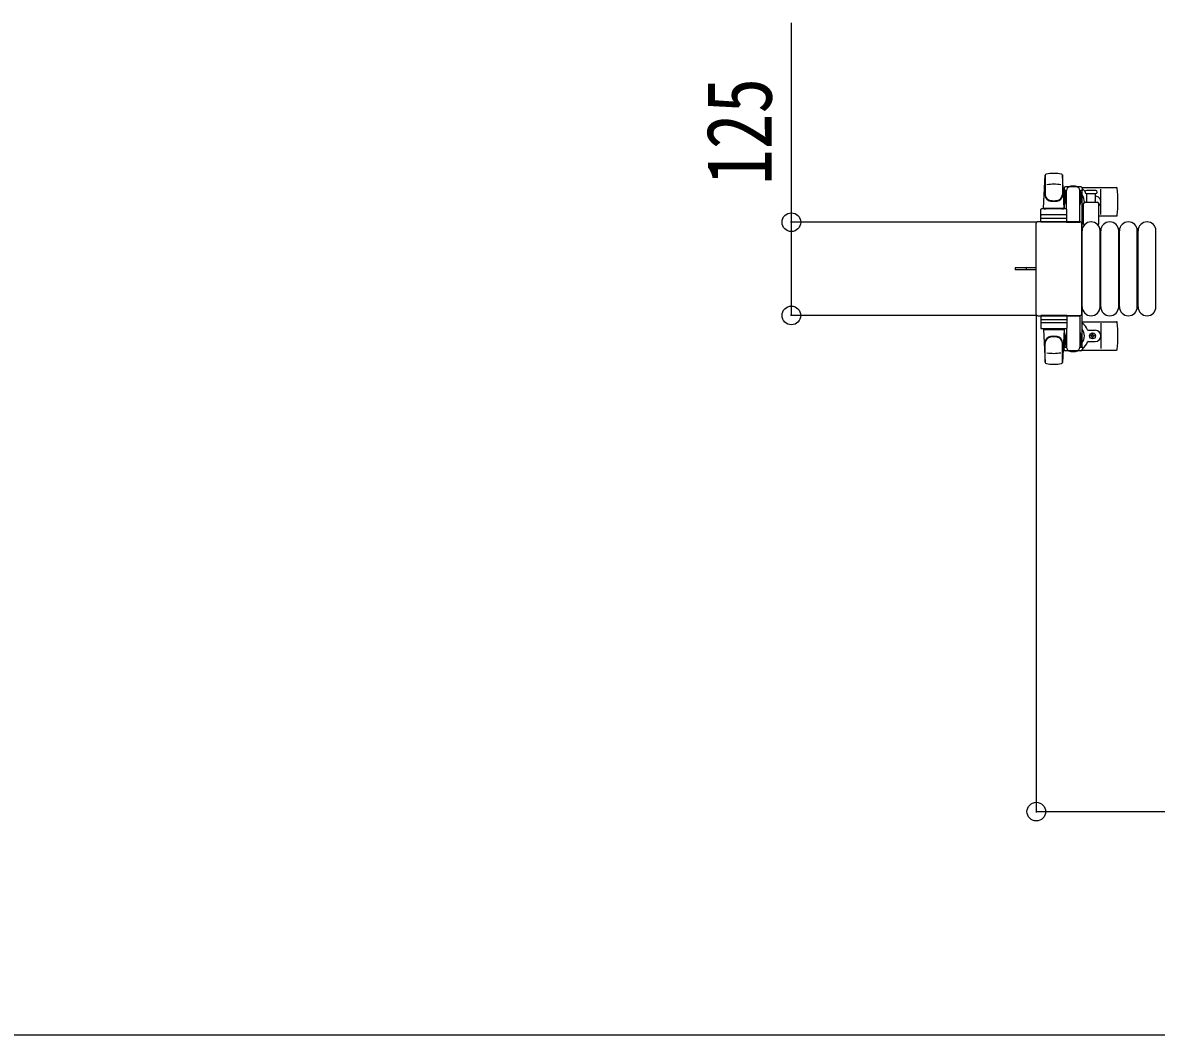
# Model space of a CAD drawing. Units: millimetres, scale not verified. Extents: x -16820 to 16820, y -11880 to 11880.
# Drawn here: x -11625 to -10104, y -5249 to -3891 of the extents above; entities that cross this region are included whole.
import ezdxf
from ezdxf.enums import TextEntityAlignment as Align

# ---------------------------------------------------------------- set-up
doc = ezdxf.new("R2010")
doc.units = ezdxf.units.MM
doc.header["$LTSCALE"] = 50
for name, color, linetype in [('0-3_YKK_13', 4, 'Continuous'), ('0-4_YKK_A1', 4, 'Continuous'), ('0-5_YKK_D', 6, 'Continuous')]:
    doc.layers.add(name, color=color, linetype=linetype)
doc.styles.add('ＭＳ ゴシック', font='')
doc.styles.get('ＭＳ ゴシック').set_extended_font_data('MS Gothic')

msp = doc.modelspace()

# ---------------------------------------------------------------- linework, layer by layer
at = {"layer": '0-3_YKK_13'}
for p, q in [((-10255.92, -4139.5), (-10253.48, -4095.47)), ((-10253.42, -4095.89), (-10253.42, -4121.63)), ((-10230.42, -4095.12), (-10230.42, -4122.31)), ((-10227.92, -4139.5), (-10230.36, -4095.47)), ((-10226.72, -4119.3), (-10225.92, -4119.3)), ((-10226.72, -4129.81), (-10226.72, -4119.3)), ((-10205.62, -4111), (-10226.22, -4111)), ((-10225.92, -4132.8), (-10225.92, -4115.8)), ((-10224.92, -4140.63), (-10224.92, -4116)), ((-10206.92, -4115.8), (-10203.62, -4115.8)), ((-10206.92, -4158.5), (-10206.92, -4116)), ((-10205.92, -4132.8), (-10205.92, -4115.8)), ((-10205.12, -4119.3), (-10205.92, -4119.3)), ((-10205.12, -4129.81), (-10205.12, -4119.3)), ((-10203.89, -4112), (-10157.82, -4112)), ((-10203.62, -4115.8), (-10203.62, -4113)), ((-10198.17, -4120), (-10185.67, -4120)), ((-10197.42, -4131.5), (-10197.42, -4120)), ((-10186.42, -4120), (-10186.42, -4131.5)), ((-10178.92, -4148), (-10178.92, -4114)), ((-10225.12, -4135.8), (-10226.72, -4129.81)), ((-10225.12, -4135.8), (-10224.92, -4135.8)), ((-10206.72, -4135.8), (-10206.92, -4135.8)), ((-10206.72, -4135.8), (-10205.12, -4129.81)), ((-10201.92, -4161.33), (-10201.92, -4133.5)), ((-10199.92, -4131.5), (-10183.92, -4131.5)), ((-10181.92, -4133.5), (-10181.92, -4161.33)), ((-10259.42, -4158.5), (-10259.42, -4141.5)), ((-10225.42, -4140.5), (-10258.42, -4140.5)), ((-10225.42, -4148.5), (-10258.42, -4148.5)), ((-10255.92, -4139.5), (-10227.92, -4139.5)), ((-10254.92, -4140.5), (-10254.92, -4139.5)), ((-10254.92, -4139.5), (-10228.92, -4139.5)), ((-10254.92, -4140.5), (-10252.52, -4140.5)), ((-10231.32, -4140.5), (-10228.92, -4140.5)), ((-10228.92, -4140.5), (-10228.92, -4139.5)), ((-10224.42, -4158.5), (-10224.42, -4141.5)), ((-10203.92, -4150), (-10201.92, -4150)), ((-10181.92, -4150), (-10157.82, -4150)), ((-10265.92, -4160.5), (-10265.92, -4281.5)), ((-10265.92, -4160.5), (-10265.92, -4160.5)), ((-10206.92, -4158), (-10263.42, -4158)), ((-10263.42, -4158), (-10263.42, -4158)), ((-10224.42, -4158.5), (-10259.42, -4158.5)), ((-10258.48, -4153), (-10225.31, -4153)), ((-10224.92, -4158.5), (-10206.92, -4158.5)), ((-10206.92, -4158), (-10206.92, -4158)), ((-10204.42, -4281.5), (-10204.42, -4160.5)), ((-10204.42, -4160.5), (-10204.42, -4160.5)), ((-10203.92, -4272), (-10203.92, -4170)), ((-10179.92, -4272), (-10179.92, -4170)), ((-10178.92, -4272), (-10178.92, -4170)), ((-10154.92, -4272), (-10154.92, -4170)), ((-10153.92, -4272), (-10153.92, -4170)), ((-10129.92, -4272), (-10129.92, -4170)), ((-10128.92, -4272), (-10128.92, -4170)), ((-10104.92, -4272), (-10104.92, -4170)), ((-10293.92, -4219.5), (-10293.92, -4222.5)), ((-10278.42, -4222.5), (-10293.92, -4222.5)), ((-10279.07, -4219.5), (-10279.07, -4222.5)), ((-10265.92, -4222.5), (-10278.42, -4222.5)), ((-10265.92, -4281.5), (-10265.92, -4281.5)), ((-10263.42, -4284), (-10206.92, -4284)), ((-10263.42, -4284), (-10263.42, -4284)), ((-10224.42, -4283.5), (-10259.42, -4283.5)), ((-10259.42, -4283.5), (-10259.42, -4300.5)), ((-10224.92, -4283.5), (-10206.92, -4283.5)), ((-10224.42, -4283.5), (-10224.42, -4300.5)), ((-10206.92, -4283.5), (-10206.92, -4326)), ((-10206.92, -4284), (-10206.92, -4284)), ((-10204.42, -4281.5), (-10204.42, -4281.5)), ((-10258.48, -4289), (-10225.31, -4289)), ((-10225.42, -4293.5), (-10258.42, -4293.5)), ((-10225.42, -4301.5), (-10258.42, -4301.5)), ((-10255.92, -4302.5), (-10227.92, -4302.5)), ((-10255.92, -4302.5), (-10253.48, -4346.53)), ((-10254.92, -4301.5), (-10252.52, -4301.5)), ((-10254.92, -4301.5), (-10254.92, -4302.5)), ((-10254.92, -4302.5), (-10228.92, -4302.5)), ((-10231.32, -4301.5), (-10228.92, -4301.5)), ((-10227.92, -4302.5), (-10230.36, -4346.53)), ((-10228.92, -4301.5), (-10228.92, -4302.5)), ((-10224.92, -4301.37), (-10224.92, -4326)), ((-10203.92, -4292), (-10157.82, -4292)), ((-10178.92, -4294), (-10178.92, -4328)), ((-10225.12, -4306.2), (-10226.72, -4312.19)), ((-10226.72, -4312.19), (-10226.72, -4322.7)), ((-10225.92, -4309.2), (-10225.92, -4326.2)), ((-10225.12, -4306.2), (-10224.92, -4306.2)), ((-10206.72, -4306.2), (-10206.92, -4306.2)), ((-10206.72, -4306.2), (-10205.12, -4312.19)), ((-10205.92, -4309.2), (-10205.92, -4326.2)), ((-10205.12, -4312.19), (-10205.12, -4322.7)), ((-10195.63, -4303.5), (-10186.42, -4303.5)), ((-10191.24, -4311.44), (-10192.12, -4311.44)), ((-10188.6, -4310.56), (-10187.72, -4310.56)), ((-10253.42, -4346.11), (-10253.42, -4320.37)), ((-10230.42, -4346.88), (-10230.42, -4319.69)), ((-10226.72, -4322.7), (-10225.92, -4322.7)), ((-10205.62, -4331), (-10226.22, -4331)), ((-10206.92, -4326.2), (-10203.62, -4326.2)), ((-10205.12, -4322.7), (-10205.92, -4322.7)), ((-10203.89, -4330), (-10157.82, -4330)), ((-10203.62, -4326.2), (-10203.62, -4329)), ((-10195.63, -4318.5), (-10186.42, -4318.5))]:
    msp.add_line(p, q, dxfattribs=at)
for points in [[(-10228.22, -4113), (-10228.22, -4115.8), (-10224.92, -4115.8)], [(-10185.67, -4116), (-10191.92, -4116), (-10198.17, -4116)], [(-10265.92, -4219.5), (-10278.42, -4219.5), (-10293.92, -4219.5)], [(-10192.12, -4311.44), (-10192.12, -4310.56), (-10191.24, -4310.56)], [(-10190.36, -4309.68), (-10190.36, -4308.8), (-10189.48, -4308.8), (-10189.48, -4309.68)], [(-10189.48, -4312.32), (-10189.48, -4313.2), (-10190.36, -4313.2), (-10190.36, -4312.32)], [(-10187.72, -4310.56), (-10187.72, -4311.44), (-10188.6, -4311.44)], [(-10228.22, -4329), (-10228.22, -4326.2), (-10224.92, -4326.2)]]:
    msp.add_lwpolyline(points, dxfattribs=at)
msp.add_circle((-10189.92, -4311), 4, dxfattribs=at)
for centre, radius, start, end in [((-10251.98, -4095.56), 1.5, 101.97738, 176.83138), ((-10241.92, -4143), 50, 78.05356, 101.94644), ((-10241.92, -4143), 50, 78.02262, 101.94644), ((-10231.86, -4095.56), 1.5, 3.16862, 78.02262), ((-10241.92, -4157.6), 50, 79.12335, 100.54947), ((-10215.92, -4131), 21, 125.85347, 129.53368), ((-10226.22, -4113), 2, 90, 180), ((-10219.92, -4116), 5, 90, 180), ((-10215.92, -4131), 21, 72.24721, 107.75279), ((-10211.92, -4116), 5, 0, 90), ((-10205.62, -4113), 2, 0, 90), ((-10215.92, -4131), 21, 40.83479, 54.14653), ((-10198.17, -4118), 2, 90, 180), ((-10198.17, -4118), 2, 180, 270), ((-10215.92, -4131), 21, 28.24251, 31.58821), ((-10185.67, -4118), 2, 0, 90), ((-10185.67, -4118), 2, 270, 0), ((-10157.82, -4113), 1, 5.73917, 90), ((-10336.92, -4131), 181, 354.26083, 5.73917), ((-10245.42, -4121.44), 8, 180, 263.72071), ((-10245.42, -4122.31), 8, 180, 263.72071), ((-10241.92, -4089.63), 40, 263.72071, 276.27929), ((-10241.92, -4090.5), 40, 263.72071, 276.27929), ((-10238.42, -4121.44), 8, 276.27929, 0), ((-10238.42, -4122.31), 8, 276.27929, 0), ((-10215.92, -4131), 15, 143.1301, 149.27754), ((-10215.92, -4131), 15, 357.02005, 36.8699), ((-10199.92, -4133.5), 2, 90, 180), ((-10186.42, -4131), 7.5, 306.86994, 90), ((-10189.92, -4131), 4, 352.81959, 28.95488), ((-10183.92, -4133.5), 2, 0, 90), ((-10258.42, -4141.5), 1, 90, 180), ((-10258.42, -4149.5), 1, 90, 180), ((-10225.42, -4141.5), 1, 0, 90), ((-10225.42, -4149.5), 1, 0, 90), ((-10215.92, -4131), 15, 323.1301, 338.96058), ((-10215.92, -4131), 21, 304.8499, 311.81033), ((-10157.82, -4149), 1, 270, 354.26083), ((-10191.92, -4170), 12, 0, 180), ((-10200.92, -4161.33), 1, 180, 258.06047), ((-10182.92, -4161.33), 1, 281.93946, 0), ((-10166.92, -4170), 12, 0, 180), ((-10141.92, -4170), 12, 0, 180), ((-10116.92, -4170), 12, 0, 180), ((-10191.92, -4272), 12, 180, 0), ((-10166.92, -4272), 12, 180, 0), ((-10141.92, -4272), 12, 180, 0), ((-10116.92, -4272), 12, 180, 0), ((-10258.42, -4292.5), 1, 180, 270), ((-10258.42, -4300.5), 1, 180, 270), ((-10225.42, -4292.5), 1, 270, 0), ((-10225.42, -4300.5), 1, 270, 0), ((-10215.92, -4311), 21, 22.72842, 55.1501), ((-10215.92, -4311), 15, 323.1301, 36.8699), ((-10195.63, -4302.5), 1, 202.72842, 270), ((-10157.82, -4293), 1, 5.73917, 90), ((-10336.92, -4311), 181, 354.26083, 5.73917), ((-10245.42, -4319.69), 8, 96.27929, 180), ((-10245.42, -4320.56), 8, 96.27929, 180), ((-10241.92, -4351.5), 40, 83.72071, 96.27929), ((-10241.92, -4352.37), 40, 83.72071, 96.27929), ((-10238.42, -4319.69), 8, 0, 83.72071), ((-10238.42, -4320.56), 8, 0, 83.72071), ((-10191.24, -4309.68), 0.88, 270, 0), ((-10191.24, -4312.32), 0.88, 0, 90), ((-10188.6, -4309.68), 0.88, 180, 270), ((-10188.6, -4312.32), 0.88, 90, 180), ((-10186.42, -4311), 7.5, 270, 90), ((-10241.92, -4284.4), 50, 259.45053, 280.87665), ((-10215.92, -4311), 21, 230.46632, 234.14653), ((-10215.92, -4311), 15, 210.72246, 216.8699), ((-10226.22, -4329), 2, 180, 270), ((-10219.92, -4326), 5, 180, 270), ((-10215.92, -4311), 21, 252.24721, 287.75279), ((-10211.92, -4326), 5, 270, 0), ((-10205.62, -4329), 2, 270, 0), ((-10215.92, -4311), 21, 305.85347, 337.27158), ((-10195.63, -4319.5), 1, 90, 157.27158), ((-10157.82, -4329), 1, 270, 354.26083), ((-10251.98, -4346.44), 1.5, 183.16862, 258.02262), ((-10241.92, -4299), 50, 258.05356, 281.97738), ((-10241.92, -4299), 50, 258.05356, 281.94644), ((-10231.86, -4346.44), 1.5, 281.97738, 356.83138)]:
    msp.add_arc(centre, radius, start, end, dxfattribs=at)
for centre, major_axis, start_param, end_param in [((-10263.42, -4160.5), (1.77, -1.77), 2.358058, 3.9251274), ((-10206.92, -4160.5), (-1.77, -1.77), 2.358058, 3.9251274), ((-10263.42, -4281.5), (-1.77, -1.77), 5.4996506, 7.06672), ((-10206.92, -4281.5), (1.77, -1.77), 5.4996506, 7.06672)]:
    msp.add_ellipse(centre, major_axis=major_axis, ratio=0.997169, start_param=start_param, end_param=end_param, dxfattribs=at)
at = {"layer": '0-4_YKK_A1'}
for p, q in [((-10227.92, -4116), (-10227.92, -4140.5)), ((-10225.92, -4116), (-10227.92, -4116)), ((-10203.92, -4116), (-10205.92, -4116)), ((-10203.92, -4326), (-10203.92, -4116)), ((-10227.92, -4301.5), (-10227.92, -4326)), ((-10227.92, -4326), (-10224.92, -4326)), ((-10206.92, -4326), (-10203.92, -4326))]:
    msp.add_line(p, q, dxfattribs=at)
at = {"layer": '0-5_YKK_D'}
for p, q in [((-10264.42, -4158.5), (-10594.92, -4158.5)), ((-10264.42, -4283.5), (-10594.92, -4283.5)), ((-10265.42, -4282.5), (-10265.42, -4950)), ((-10265.42, -4949), (-9568.42, -4949)), ((-9568.42, -5249), (-14479.42, -5249))]:
    msp.add_line(p, q, dxfattribs=at)
msp.add_lwpolyline([(-10593.92, -4283.5), (-10593.92, -4158.5), (-10593.92, -3890.9)], dxfattribs=at)
for centre in [(-10593.92, -4158.5), (-10593.92, -4283.5), (-10265.42, -4949)]:
    msp.add_circle(centre, 12.5, dxfattribs=at)

# ---------------------------------------------------------------- texts
at = {"layer": '0-5_YKK_D', "style": 'ＭＳ ゴシック', "width": 0.8}
msp.add_text('125', height=87.98, rotation=90, dxfattribs=at).set_placement((-10593.92, -4108.5), align=Align.BOTTOM_LEFT)

doc.saveas('drawing.dxf')
